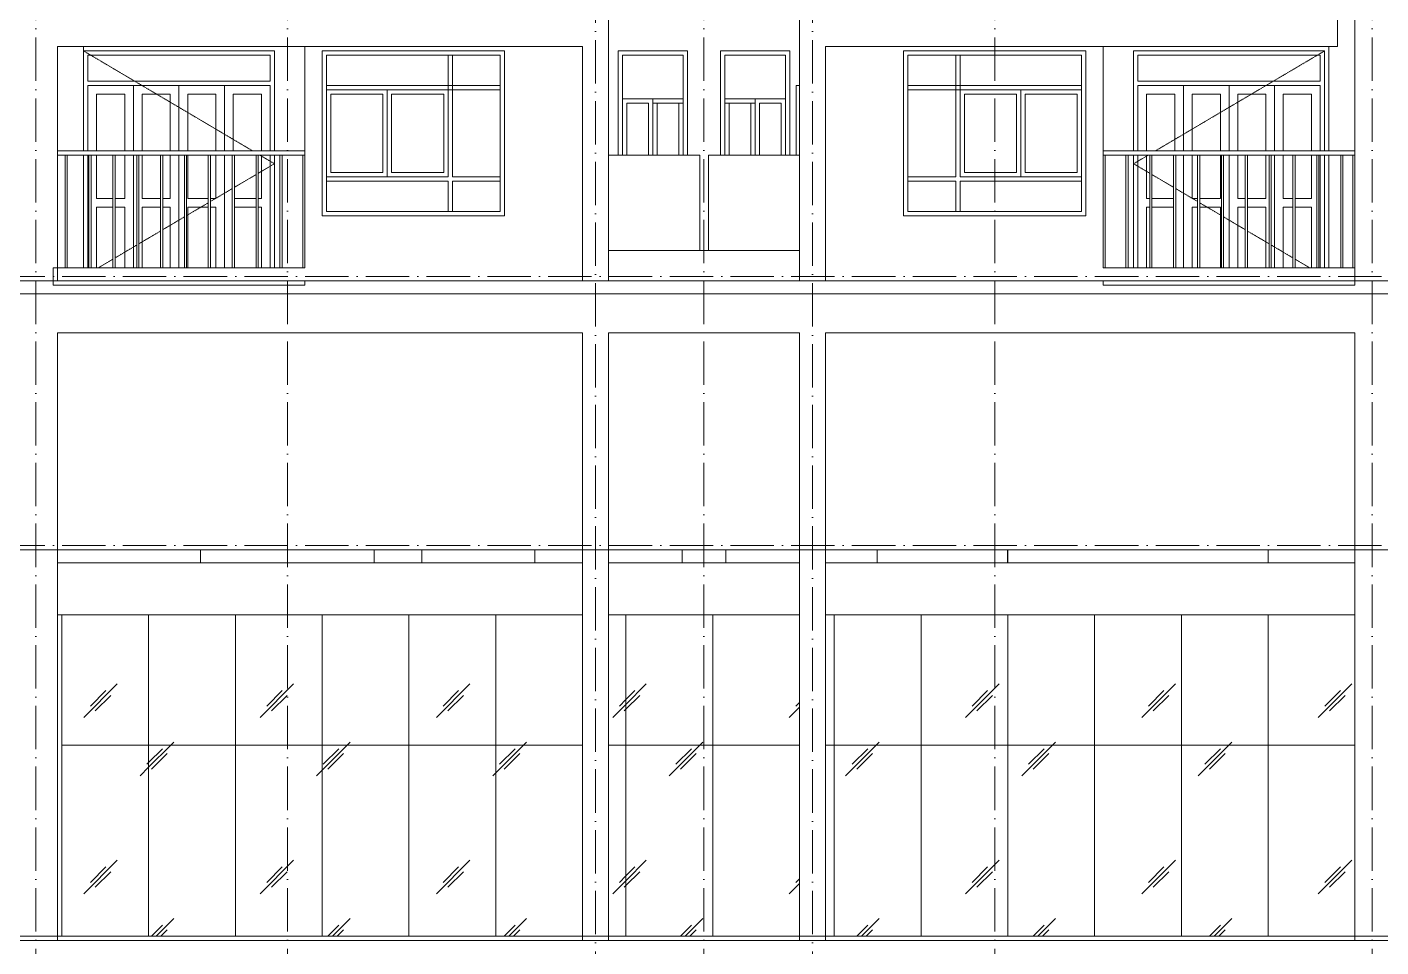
# Model space of a CAD drawing. Header units: millimetres. Extents: x -20608 to 106651, y -8981 to 93550.
# Drawn here: x 16901 to 32501, y 10875 to 21475 of the extents above; entities that cross this region are included whole.
import ezdxf

# ---------------------------------------------------------------- set-up
doc = ezdxf.new("R2010")
doc.units = ezdxf.units.MM
doc.linetypes.add('Dash 1_16_', pattern=[3.175, 1.5875, -1.5875])
doc.linetypes.add('Grid Line', pattern=[14, 10, -2, 0, -2])
for name, color, linetype, lineweight in [('CUA', 31, 'Continuous', 9), ('KINH', 152, 'Continuous', 5), ('NET CAT', 3, 'Continuous', 5), ('NET CATConcrete', 3, 'Continuous', 5), ('NET THAY 1', 41, 'Continuous', 5), ('NET THAY 2', 55, 'Continuous', 5), ('NET-THAY', 2, 'Continuous', 9), ('TRUC', 225, 'Continuous', 5)]:
    doc.layers.add(name, color=color, linetype=linetype, lineweight=lineweight)
pattern_1 = [(45, (40035.4, 1401.6), (0, 2032), [253.6, -2620.09]), (45, (39980.2, 1456.7), (0, 2032), [253.6, -2620.09]), (45, (39904.4, 1325.7), (0, 2032), [546.2, -2327.48]), (45, (38653.7, 2763), (0, 2032), [253.6, -2620.09]), (45, (38598.5, 2818.2), (0, 2032), [253.6, -2620.09]), (45, (38522.6, 2687.1), (0, 2032), [546.2, -2327.48])]

# ---------------------------------------------------------------- blocks, each defined once
blk = doc.blocks.new('System Panel - Glazed-V218-MẶT ĐỨNG 1-14')
at = {"layer": 'KINH'}
h = blk.add_hatch(dxfattribs=at)
h.set_pattern_fill('FP_3', color=256, style=0, pattern_type=2)
h.set_pattern_definition(pattern_1)
h.paths.add_polyline_path([(32201, 11000), (32201, 13200), (31201, 13200), (31201, 11000)], flags=0)
at = {"layer": 'KINH', "color": 7}
for p, q in [((32201, 13200), (31201, 13200)), ((31201, 13200), (31201, 11000))]:
    blk.add_line(p, q, dxfattribs=at)
blk = doc.blocks.new('System Panel - Glazed-V219-MẶT ĐỨNG 1-14')
at = {"layer": 'KINH'}
h = blk.add_hatch(dxfattribs=at)
h.set_pattern_fill('FP_3', color=256, style=0, pattern_type=2)
h.set_pattern_definition(pattern_1)
h.paths.add_polyline_path([(31201, 11000), (31201, 13200), (30201, 13200), (30201, 11000)], flags=0)
at = {"layer": 'KINH', "color": 7}
for p, q in [((31201, 13200), (30201, 13200)), ((30201, 13200), (30201, 11000)), ((31201, 11000), (31201, 13200))]:
    blk.add_line(p, q, dxfattribs=at)
blk = doc.blocks.new('System Panel - Glazed-V220-MẶT ĐỨNG 1-14')
at = {"layer": 'KINH'}
h = blk.add_hatch(dxfattribs=at)
h.set_pattern_fill('FP_3', color=256, style=0, pattern_type=2)
h.set_pattern_definition(pattern_1)
h.paths.add_polyline_path([(29201, 11000), (30201, 11000), (30201, 13200), (29201, 13200), (29201, 11395)], flags=0)
at = {"layer": 'KINH', "color": 7}
for p, q in [((30201, 13200), (29201, 13200)), ((29201, 13200), (29201, 11000)), ((30201, 11000), (30201, 13200))]:
    blk.add_line(p, q, dxfattribs=at)
blk = doc.blocks.new('System Panel - Glazed-V221-MẶT ĐỨNG 1-14')
at = {"layer": 'KINH'}
h = blk.add_hatch(dxfattribs=at)
h.set_pattern_fill('FP_3', color=256, style=0, pattern_type=2)
h.set_pattern_definition(pattern_1)
h.paths.add_polyline_path([(29201, 11000), (29201, 13200), (28201, 13200), (28201, 11000)], flags=0)
at = {"layer": 'KINH', "color": 7}
for p, q in [((29201, 13200), (28201, 13200)), ((28201, 13200), (28201, 11000)), ((29201, 11000), (29201, 13200))]:
    blk.add_line(p, q, dxfattribs=at)
blk = doc.blocks.new('System Panel - Glazed-V222-MẶT ĐỨNG 1-14')
at = {"layer": 'KINH'}
h = blk.add_hatch(dxfattribs=at)
h.set_pattern_fill('FP_3', color=256, style=0, pattern_type=2)
h.set_pattern_definition(pattern_1)
h.paths.add_polyline_path([(28201, 11000), (28201, 13200), (27201, 13200), (27201, 11000)], flags=0)
at = {"layer": 'KINH', "color": 7}
for p, q in [((28201, 13200), (27201, 13200)), ((27201, 13200), (27201, 11000)), ((28201, 11000), (28201, 13200))]:
    blk.add_line(p, q, dxfattribs=at)
blk = doc.blocks.new('System Panel - Glazed-V223-MẶT ĐỨNG 1-14')
at = {"layer": 'KINH'}
h = blk.add_hatch(dxfattribs=at)
h.set_pattern_fill('FP_3', color=256, style=0, pattern_type=2)
h.set_pattern_definition(pattern_1)
h.paths.add_polyline_path([(26201, 11000), (27201, 11000), (27201, 13200), (26201, 13200), (26201, 11395)], flags=0)
at = {"layer": 'KINH', "color": 7}
for p, q in [((27201, 13200), (26201, 13200)), ((26201, 13200), (26201, 11000)), ((27201, 11000), (27201, 13200))]:
    blk.add_line(p, q, dxfattribs=at)
blk = doc.blocks.new('System Panel - Glazed-V224-MẶT ĐỨNG 1-14')
at = {"layer": 'KINH', "color": 7}
for p, q in [((26201, 13200), (26101, 13200)), ((26201, 11000), (26201, 13200))]:
    blk.add_line(p, q, dxfattribs=at)
blk = doc.blocks.new('System Panel - Glazed-V225-MẶT ĐỨNG 1-14')
at = {"layer": 'KINH'}
h = blk.add_hatch(dxfattribs=at)
h.set_pattern_fill('FP_3', color=256, style=0, pattern_type=2)
h.set_pattern_definition(pattern_1)
h.paths.add_polyline_path([(25801, 11000), (25801, 13200), (24801, 13200), (24801, 11000)], flags=0)
at = {"layer": 'KINH', "color": 7}
for p, q in [((25801, 13200), (24801, 13200)), ((24801, 13200), (24801, 11000))]:
    blk.add_line(p, q, dxfattribs=at)
blk = doc.blocks.new('System Panel - Glazed-V226-MẶT ĐỨNG 1-14')
at = {"layer": 'KINH'}
h = blk.add_hatch(dxfattribs=at)
h.set_pattern_fill('FP_3', color=256, style=0, pattern_type=2)
h.set_pattern_definition(pattern_1)
h.paths.add_polyline_path([(24801, 11000), (24801, 13200), (23801, 13200), (23801, 11000)], flags=0)
at = {"layer": 'KINH', "color": 7}
for p, q in [((24801, 13200), (23801, 13200)), ((23801, 13200), (23801, 11000)), ((24801, 11000), (24801, 13200))]:
    blk.add_line(p, q, dxfattribs=at)
blk = doc.blocks.new('System Panel - Glazed-V227-MẶT ĐỨNG 1-14')
at = {"layer": 'KINH'}
h = blk.add_hatch(dxfattribs=at)
h.set_pattern_fill('FP_3', color=256, style=0, pattern_type=2)
h.set_pattern_definition(pattern_1)
h.paths.add_polyline_path([(23801, 11000), (23801, 13200), (23601, 13200), (23601, 11000)], flags=0)
at = {"layer": 'KINH', "color": 7}
for p, q in [((23801, 13200), (23601, 13200)), ((23801, 11000), (23801, 13200))]:
    blk.add_line(p, q, dxfattribs=at)
blk = doc.blocks.new('System Panel - Glazed-V228-MẶT ĐỨNG 1-14')
at = {"layer": 'KINH'}
h = blk.add_hatch(dxfattribs=at)
h.set_pattern_fill('FP_3', color=256, style=0, pattern_type=2)
h.set_pattern_definition(pattern_1)
h.paths.add_polyline_path([(23301, 11000), (23301, 13200), (22301, 13200), (22301, 11000)], flags=0)
at = {"layer": 'KINH', "color": 7}
for p, q in [((23301, 13200), (22301, 13200)), ((22301, 13200), (22301, 11000))]:
    blk.add_line(p, q, dxfattribs=at)
blk = doc.blocks.new('System Panel - Glazed-V229-MẶT ĐỨNG 1-14')
at = {"layer": 'KINH'}
h = blk.add_hatch(dxfattribs=at)
h.set_pattern_fill('FP_3', color=256, style=0, pattern_type=2)
h.set_pattern_definition(pattern_1)
h.paths.add_polyline_path([(22301, 11000), (22301, 13200), (21301, 13200), (21301, 11000)], flags=0)
at = {"layer": 'KINH', "color": 7}
for p, q in [((22301, 13200), (21301, 13200)), ((21301, 13200), (21301, 11000)), ((22301, 11000), (22301, 13200))]:
    blk.add_line(p, q, dxfattribs=at)
blk = doc.blocks.new('System Panel - Glazed-V230-MẶT ĐỨNG 1-14')
at = {"layer": 'KINH'}
h = blk.add_hatch(dxfattribs=at)
h.set_pattern_fill('FP_3', color=256, style=0, pattern_type=2)
h.set_pattern_definition(pattern_1)
h.paths.add_polyline_path([(21301, 11000), (21301, 13200), (20301, 13200), (20301, 11000)], flags=0)
at = {"layer": 'KINH', "color": 7}
for p, q in [((21301, 13200), (20301, 13200)), ((20301, 13200), (20301, 11000)), ((21301, 11000), (21301, 13200))]:
    blk.add_line(p, q, dxfattribs=at)
blk = doc.blocks.new('System Panel - Glazed-V231-MẶT ĐỨNG 1-14')
at = {"layer": 'KINH'}
h = blk.add_hatch(dxfattribs=at)
h.set_pattern_fill('FP_3', color=256, style=0, pattern_type=2)
h.set_pattern_definition(pattern_1)
h.paths.add_polyline_path([(19301, 11000), (20301, 11000), (20301, 13200), (19301, 13200), (19301, 11395)], flags=0)
at = {"layer": 'KINH', "color": 7}
for p, q in [((20301, 13200), (19301, 13200)), ((19301, 13200), (19301, 11000)), ((20301, 11000), (20301, 13200))]:
    blk.add_line(p, q, dxfattribs=at)
blk = doc.blocks.new('System Panel - Glazed-V232-MẶT ĐỨNG 1-14')
at = {"layer": 'KINH'}
h = blk.add_hatch(dxfattribs=at)
h.set_pattern_fill('FP_3', color=256, style=0, pattern_type=2)
h.set_pattern_definition(pattern_1)
h.paths.add_polyline_path([(19301, 11000), (19301, 13200), (18301, 13200), (18301, 11000)], flags=0)
at = {"layer": 'KINH', "color": 7}
for p, q in [((19301, 13200), (18301, 13200)), ((18301, 13200), (18301, 11000)), ((19301, 11000), (19301, 13200))]:
    blk.add_line(p, q, dxfattribs=at)
blk = doc.blocks.new('System Panel - Glazed-V233-MẶT ĐỨNG 1-14')
at = {"layer": 'KINH'}
h = blk.add_hatch(dxfattribs=at)
h.set_pattern_fill('FP_3', color=256, style=0, pattern_type=2)
h.set_pattern_definition(pattern_1)
h.paths.add_polyline_path([(18301, 11000), (18301, 13200), (17301, 13200), (17301, 11000)], flags=0)
at = {"layer": 'KINH', "color": 7}
for p, q in [((18301, 13200), (17301, 13200)), ((17301, 13200), (17301, 11000)), ((18301, 11000), (18301, 13200))]:
    blk.add_line(p, q, dxfattribs=at)
blk = doc.blocks.new('System Panel - Glazed-V256-MẶT ĐỨNG 1-14')
at = {"layer": 'KINH'}
h = blk.add_hatch(dxfattribs=at)
h.set_pattern_fill('FP_3', color=256, style=0, pattern_type=2)
h.set_pattern_definition(pattern_1)
h.paths.add_polyline_path([(23301, 13200), (23301, 14700), (22301, 14700), (22301, 13200)], flags=0)
at = {"layer": 'KINH', "color": 7}
for p, q in [((22301, 14700), (22301, 13200)), ((22301, 13200), (23301, 13200))]:
    blk.add_line(p, q, dxfattribs=at)
blk = doc.blocks.new('System Panel - Glazed-V257-MẶT ĐỨNG 1-14')
at = {"layer": 'KINH'}
h = blk.add_hatch(dxfattribs=at)
h.set_pattern_fill('FP_3', color=256, style=0, pattern_type=2)
h.set_pattern_definition(pattern_1)
h.paths.add_polyline_path([(22301, 13200), (22301, 14700), (21301, 14700), (21301, 13200)], flags=0)
at = {"layer": 'KINH', "color": 7}
for p, q in [((21301, 14700), (21301, 13200)), ((22301, 13200), (22301, 14700)), ((21301, 13200), (22301, 13200))]:
    blk.add_line(p, q, dxfattribs=at)
blk = doc.blocks.new('System Panel - Glazed-V258-MẶT ĐỨNG 1-14')
at = {"layer": 'KINH'}
h = blk.add_hatch(dxfattribs=at)
h.set_pattern_fill('FP_3', color=256, style=0, pattern_type=2)
h.set_pattern_definition(pattern_1)
h.paths.add_polyline_path([(21301, 13200), (21301, 14700), (20301, 14700), (20301, 13200)], flags=0)
at = {"layer": 'KINH', "color": 7}
for p, q in [((20301, 14700), (20301, 13200)), ((21301, 13200), (21301, 14700)), ((20301, 13200), (21301, 13200))]:
    blk.add_line(p, q, dxfattribs=at)
blk = doc.blocks.new('System Panel - Glazed-V259-MẶT ĐỨNG 1-14')
at = {"layer": 'KINH'}
h = blk.add_hatch(dxfattribs=at)
h.set_pattern_fill('FP_3', color=256, style=0, pattern_type=2)
h.set_pattern_definition(pattern_1)
h.paths.add_polyline_path([(20301, 13200), (20301, 14700), (19301, 14700), (19301, 13200)], flags=0)
at = {"layer": 'KINH', "color": 7}
for p, q in [((19301, 14700), (19301, 13200)), ((20301, 13200), (20301, 14700)), ((19301, 13200), (20301, 13200))]:
    blk.add_line(p, q, dxfattribs=at)
blk = doc.blocks.new('System Panel - Glazed-V260-MẶT ĐỨNG 1-14')
at = {"layer": 'KINH'}
h = blk.add_hatch(dxfattribs=at)
h.set_pattern_fill('FP_3', color=256, style=0, pattern_type=2)
h.set_pattern_definition(pattern_1)
h.paths.add_polyline_path([(19301, 13200), (19301, 14700), (18301, 14700), (18301, 13200)], flags=0)
at = {"layer": 'KINH', "color": 7}
for p, q in [((18301, 14700), (18301, 13200)), ((19301, 13200), (19301, 14700)), ((18301, 13200), (19301, 13200))]:
    blk.add_line(p, q, dxfattribs=at)
blk = doc.blocks.new('System Panel - Glazed-V261-MẶT ĐỨNG 1-14')
at = {"layer": 'KINH'}
h = blk.add_hatch(dxfattribs=at)
h.set_pattern_fill('FP_3', color=256, style=0, pattern_type=2)
h.set_pattern_definition(pattern_1)
h.paths.add_polyline_path([(18301, 13200), (18301, 14700), (17301, 14700), (17301, 13200)], flags=0)
at = {"layer": 'KINH', "color": 7}
for p, q in [((17301, 14700), (17301, 13200)), ((18301, 13200), (18301, 14700)), ((17301, 13200), (18301, 13200))]:
    blk.add_line(p, q, dxfattribs=at)
blk = doc.blocks.new('System Panel - Glazed-V262-MẶT ĐỨNG 1-14')
at = {"layer": 'KINH'}
h = blk.add_hatch(dxfattribs=at)
h.set_pattern_fill('FP_3', color=256, style=0, pattern_type=2)
h.set_pattern_definition(pattern_1)
h.paths.add_polyline_path([(25801, 13200), (25801, 14700), (24801, 14700), (24801, 13200)], flags=0)
at = {"layer": 'KINH', "color": 7}
for p, q in [((24801, 14700), (24801, 13200)), ((24801, 13200), (25801, 13200))]:
    blk.add_line(p, q, dxfattribs=at)
blk = doc.blocks.new('System Panel - Glazed-V263-MẶT ĐỨNG 1-14')
at = {"layer": 'KINH'}
h = blk.add_hatch(dxfattribs=at)
h.set_pattern_fill('FP_3', color=256, style=0, pattern_type=2)
h.set_pattern_definition(pattern_1)
h.paths.add_polyline_path([(24801, 13200), (24801, 14700), (23801, 14700), (23801, 13200)], flags=0)
at = {"layer": 'KINH', "color": 7}
for p, q in [((23801, 14700), (23801, 13200)), ((24801, 13200), (24801, 14700)), ((23801, 13200), (24801, 13200))]:
    blk.add_line(p, q, dxfattribs=at)
blk = doc.blocks.new('System Panel - Glazed-623936-MẶT ĐỨNG 1-14')
at = {"layer": 'KINH'}
h = blk.add_hatch(dxfattribs=at)
h.set_pattern_fill('FP_3', color=256, style=0, pattern_type=2)
h.set_pattern_definition(pattern_1)
h.paths.add_polyline_path([(23801, 13200), (23801, 14700), (23601, 14700), (23601, 13200)], flags=0)
at = {"layer": 'KINH', "color": 7}
for p, q in [((23801, 13200), (23801, 14700)), ((23601, 13200), (23801, 13200))]:
    blk.add_line(p, q, dxfattribs=at)
blk = doc.blocks.new('System Panel - Glazed-V264-MẶT ĐỨNG 1-14')
at = {"layer": 'KINH'}
h = blk.add_hatch(dxfattribs=at)
h.set_pattern_fill('FP_3', color=256, style=0, pattern_type=2)
h.set_pattern_definition(pattern_1)
h.paths.add_polyline_path([(32201, 13200), (32201, 14700), (31201, 14700), (31201, 13200), (32001, 13200)], flags=0)
at = {"layer": 'KINH', "color": 7}
for p, q in [((31201, 14700), (31201, 13200)), ((31201, 13200), (32201, 13200))]:
    blk.add_line(p, q, dxfattribs=at)
blk = doc.blocks.new('System Panel - Glazed-V265-MẶT ĐỨNG 1-14')
at = {"layer": 'KINH'}
h = blk.add_hatch(dxfattribs=at)
h.set_pattern_fill('FP_3', color=256, style=0, pattern_type=2)
h.set_pattern_definition(pattern_1)
h.paths.add_polyline_path([(31201, 13200), (31201, 14700), (30201, 14700), (30201, 13200)], flags=0)
at = {"layer": 'KINH', "color": 7}
for p, q in [((30201, 14700), (30201, 13200)), ((31201, 13200), (31201, 14700)), ((30201, 13200), (31201, 13200))]:
    blk.add_line(p, q, dxfattribs=at)
blk = doc.blocks.new('System Panel - Glazed-V266-MẶT ĐỨNG 1-14')
at = {"layer": 'KINH'}
h = blk.add_hatch(dxfattribs=at)
h.set_pattern_fill('FP_3', color=256, style=0, pattern_type=2)
h.set_pattern_definition(pattern_1)
h.paths.add_polyline_path([(30201, 13200), (30201, 14700), (29201, 14700), (29201, 13200)], flags=0)
at = {"layer": 'KINH', "color": 7}
for p, q in [((29201, 14700), (29201, 13200)), ((30201, 13200), (30201, 14700)), ((29201, 13200), (30201, 13200))]:
    blk.add_line(p, q, dxfattribs=at)
blk = doc.blocks.new('System Panel - Glazed-V267-MẶT ĐỨNG 1-14')
at = {"layer": 'KINH'}
h = blk.add_hatch(dxfattribs=at)
h.set_pattern_fill('FP_3', color=256, style=0, pattern_type=2)
h.set_pattern_definition(pattern_1)
h.paths.add_polyline_path([(29201, 13200), (29201, 14700), (28201, 14700), (28201, 13200)], flags=0)
at = {"layer": 'KINH', "color": 7}
for p, q in [((28201, 14700), (28201, 13200)), ((29201, 13200), (29201, 14700)), ((28201, 13200), (29201, 13200))]:
    blk.add_line(p, q, dxfattribs=at)
blk = doc.blocks.new('System Panel - Glazed-V268-MẶT ĐỨNG 1-14')
at = {"layer": 'KINH'}
h = blk.add_hatch(dxfattribs=at)
h.set_pattern_fill('FP_3', color=256, style=0, pattern_type=2)
h.set_pattern_definition(pattern_1)
h.paths.add_polyline_path([(28201, 13200), (28201, 14700), (27201, 14700), (27201, 13200)], flags=0)
at = {"layer": 'KINH', "color": 7}
for p, q in [((27201, 14700), (27201, 13200)), ((28201, 13200), (28201, 14700)), ((27201, 13200), (28201, 13200))]:
    blk.add_line(p, q, dxfattribs=at)
blk = doc.blocks.new('System Panel - Glazed-V269-MẶT ĐỨNG 1-14')
at = {"layer": 'KINH'}
h = blk.add_hatch(dxfattribs=at)
h.set_pattern_fill('FP_3', color=256, style=0, pattern_type=2)
h.set_pattern_definition(pattern_1)
h.paths.add_polyline_path([(27201, 13200), (27201, 14700), (26201, 14700), (26201, 13200)], flags=0)
at = {"layer": 'KINH', "color": 7}
for p, q in [((26201, 14700), (26201, 13200)), ((27201, 13200), (27201, 14700)), ((26201, 13200), (27201, 13200))]:
    blk.add_line(p, q, dxfattribs=at)
blk = doc.blocks.new('System Panel - Glazed-610727-MẶT ĐỨNG 1-14')
at = {"layer": 'KINH', "color": 7}
for p, q in [((26201, 13200), (26201, 14700)), ((26101, 13200), (26201, 13200))]:
    blk.add_line(p, q, dxfattribs=at)
blk = doc.blocks.new('ALC1807-ASCENT PLAZA-TANG 1_2_rvt-1-MẶT ĐỨNG 1-14')
at = {"layer": 'NET-THAY', "color": 250, "lineweight": 15}
for p, q in [((41016, 18550), (414, 18550)), ((414, 15450), (41016, 15450)), ((21451, 15300), (21451, 15450)), ((22751, 15300), (22751, 15450)), ((28201, 15300), (28201, 15450))]:
    blk.add_line(p, q, dxfattribs=at)
at = {"layer": 'NET-THAY', "color": 10}
for p, q in [((401, 11000), (41001, 11000)), ((41001, 10950), (401, 10950))]:
    blk.add_line(p, q, dxfattribs=at)
at = {"color": 10, "lineweight": 9}
for name in ['System Panel - Glazed-V261-MẶT ĐỨNG 1-14', 'System Panel - Glazed-V260-MẶT ĐỨNG 1-14', 'System Panel - Glazed-V259-MẶT ĐỨNG 1-14', 'System Panel - Glazed-V258-MẶT ĐỨNG 1-14', 'System Panel - Glazed-V257-MẶT ĐỨNG 1-14', 'System Panel - Glazed-V256-MẶT ĐỨNG 1-14', 'System Panel - Glazed-623936-MẶT ĐỨNG 1-14', 'System Panel - Glazed-V263-MẶT ĐỨNG 1-14', 'System Panel - Glazed-V262-MẶT ĐỨNG 1-14', 'System Panel - Glazed-610727-MẶT ĐỨNG 1-14', 'System Panel - Glazed-V269-MẶT ĐỨNG 1-14', 'System Panel - Glazed-V268-MẶT ĐỨNG 1-14', 'System Panel - Glazed-V267-MẶT ĐỨNG 1-14', 'System Panel - Glazed-V266-MẶT ĐỨNG 1-14', 'System Panel - Glazed-V265-MẶT ĐỨNG 1-14', 'System Panel - Glazed-V264-MẶT ĐỨNG 1-14', 'System Panel - Glazed-V233-MẶT ĐỨNG 1-14', 'System Panel - Glazed-V232-MẶT ĐỨNG 1-14', 'System Panel - Glazed-V231-MẶT ĐỨNG 1-14', 'System Panel - Glazed-V230-MẶT ĐỨNG 1-14', 'System Panel - Glazed-V229-MẶT ĐỨNG 1-14', 'System Panel - Glazed-V228-MẶT ĐỨNG 1-14', 'System Panel - Glazed-V227-MẶT ĐỨNG 1-14', 'System Panel - Glazed-V226-MẶT ĐỨNG 1-14', 'System Panel - Glazed-V225-MẶT ĐỨNG 1-14', 'System Panel - Glazed-V224-MẶT ĐỨNG 1-14', 'System Panel - Glazed-V223-MẶT ĐỨNG 1-14', 'System Panel - Glazed-V222-MẶT ĐỨNG 1-14', 'System Panel - Glazed-V221-MẶT ĐỨNG 1-14', 'System Panel - Glazed-V220-MẶT ĐỨNG 1-14', 'System Panel - Glazed-V219-MẶT ĐỨNG 1-14', 'System Panel - Glazed-V218-MẶT ĐỨNG 1-14']:
    blk.add_blockref(name, (0, 0), dxfattribs=at)
blk = doc.blocks.new('CUA LO GIA - DB6-939456-MẶT ĐỨNG 1-14')
at = {"layer": 'CUA', "color": 7, "linetype": 'Dash 1_16_', "lineweight": 5}
for p, q in [((19497, 20050), (17551, 21200)), ((19751, 19900), (19581, 20000)), ((19751, 19900), (19564, 19790)), ((19539, 19775), (19289, 19628)), ((19264, 19613), (19014, 19465)), ((18989, 19450), (18739, 19303)), ((18714, 19288), (18464, 19140)), ((18439, 19125), (18189, 18978)), ((18164, 18963), (17914, 18815)), ((17889, 18800), (17720, 18700))]:
    blk.add_line(p, q, dxfattribs=at)
at = {"layer": 'CUA', "color": 10}
for p, q in [((19751, 21200), (17551, 21200)), ((17601, 20850), (17601, 21150)), ((17601, 21150), (19701, 21150)), ((19701, 21150), (19701, 20850)), ((19751, 20050), (19751, 21200)), ((19701, 20850), (17601, 20850)), ((17601, 20050), (17601, 20800)), ((17601, 20800), (19701, 20800)), ((18126, 20050), (18126, 20800)), ((18651, 20800), (18126, 20800)), ((19176, 20800), (18651, 20800)), ((18651, 20050), (18651, 20800)), ((18651, 20800), (18651, 20050)), ((19176, 20800), (19176, 20050)), ((19701, 20800), (19701, 20050)), ((17701, 20700), (17701, 20050)), ((17701, 20700), (18026, 20700)), ((18026, 20050), (18026, 20700)), ((18226, 20700), (18551, 20700)), ((18226, 20700), (18226, 20050)), ((18551, 20050), (18551, 20700)), ((18751, 20700), (18751, 20050)), ((18751, 20700), (19076, 20700)), ((19076, 20050), (19076, 20700)), ((19276, 20700), (19601, 20700)), ((19276, 20700), (19276, 20050)), ((19601, 20050), (19601, 20700)), ((17601, 18700), (17601, 20000)), ((17701, 20000), (17701, 19500)), ((18026, 19500), (18026, 20000)), ((18126, 18700), (18126, 20000)), ((18226, 20000), (18226, 19500)), ((18551, 19500), (18551, 20000)), ((18651, 18700), (18651, 20000)), ((18651, 20000), (18651, 18700)), ((18751, 20000), (18751, 19500)), ((19076, 19500), (19076, 20000)), ((19176, 20000), (19176, 18700)), ((19601, 19500), (19601, 20000)), ((19701, 20000), (19701, 18700)), ((19751, 18700), (19751, 20000)), ((17701, 19500), (17889, 19500)), ((17914, 19500), (18026, 19500)), ((18226, 19500), (18439, 19500)), ((18464, 19500), (18551, 19500)), ((18751, 19500), (18989, 19500)), ((19014, 19500), (19076, 19500)), ((19289, 19500), (19539, 19500)), ((19564, 19500), (19601, 19500)), ((17889, 19400), (17701, 19400)), ((17701, 19400), (17701, 18700)), ((18026, 19400), (17914, 19400)), ((18026, 18700), (18026, 19400)), ((18226, 19400), (18226, 18700)), ((18439, 19400), (18226, 19400)), ((18551, 19400), (18464, 19400)), ((18551, 18700), (18551, 19400)), ((18989, 19400), (18751, 19400)), ((18751, 19400), (18751, 18700)), ((19076, 19400), (19014, 19400)), ((19076, 18700), (19076, 19400)), ((19539, 19400), (19289, 19400)), ((19601, 19400), (19564, 19400)), ((19601, 18700), (19601, 19400))]:
    blk.add_line(p, q, dxfattribs=at)
blk = doc.blocks.new('X-PHONG NGU 2 - X-PHONG NGU 2_Recovery_-V407-MẶT ĐỨNG 1-14')
at = {"layer": 'CUA', "color": 10}
for p, q in [((20351, 21150), (20351, 19350)), ((20351, 21150), (22351, 21150)), ((21801, 21150), (21751, 21150)), ((21751, 19750), (21751, 21150)), ((21801, 21150), (21801, 19750)), ((22351, 19350), (22351, 21150)), ((20351, 20800), (20351, 20750)), ((22351, 20800), (20351, 20800)), ((21051, 20750), (20351, 20750)), ((20351, 19750), (20351, 20750)), ((20351, 20750), (22351, 20750)), ((21051, 20750), (21051, 19750)), ((22351, 20750), (22351, 20800)), ((20401, 20700), (20401, 19800)), ((20401, 20700), (21001, 20700)), ((21001, 19800), (21001, 20700)), ((21101, 20700), (21701, 20700)), ((21101, 20700), (21101, 19800)), ((21701, 19800), (21701, 20700)), ((21051, 19750), (20351, 19750)), ((20351, 19750), (21751, 19750)), ((20351, 19700), (20351, 19750)), ((21751, 19700), (20351, 19700)), ((20401, 19800), (21001, 19800)), ((21101, 19800), (21701, 19800)), ((21751, 19350), (21751, 19700)), ((21801, 19750), (22351, 19750)), ((21801, 19700), (21801, 19350)), ((22351, 19700), (21801, 19700)), ((22351, 19750), (22351, 19700)), ((20351, 19350), (22351, 19350)), ((21801, 19350), (21751, 19350))]:
    blk.add_line(p, q, dxfattribs=at)
blk = doc.blocks.new('X-PHONG NGU 1 - X-PHONG NGU 850-939459-MẶT ĐỨNG 1-14')
at = {"layer": 'CUA', "color": 10}
for p, q in [((23711, 20000), (23711, 21200)), ((24511, 21200), (23711, 21200)), ((23761, 21150), (23761, 20000)), ((23761, 21150), (24461, 21150)), ((24461, 20000), (24461, 21150)), ((24511, 21200), (24511, 20000)), ((24111, 20650), (23761, 20650)), ((23761, 20000), (23761, 20650)), ((23811, 20600), (23811, 20000)), ((23811, 20600), (24061, 20600)), ((24061, 20000), (24061, 20600)), ((24111, 20650), (24111, 20000)), ((24111, 20650), (24461, 20650)), ((24111, 20600), (24461, 20600)), ((24161, 20600), (24411, 20600)), ((24161, 20600), (24161, 20000)), ((24411, 20000), (24411, 20600))]:
    blk.add_line(p, q, dxfattribs=at)
blk = doc.blocks.new('Railing - 25mm-V405-MẶT ĐỨNG 1-14')
at = {"layer": 'NET THAY 2', "color": 7}
for p, q in [((16637, 18700), (16637, 20000)), ((16662, 18700), (16662, 20000))]:
    blk.add_line(p, q, dxfattribs=at)
blk = doc.blocks.new('Railing - 25mm-V406-MẶT ĐỨNG 1-14')
at = {"layer": 'NET THAY 2', "color": 7}
blk.add_line((13924, 18700), (13924, 20000), dxfattribs=at)
blk = doc.blocks.new('Railing - Railing-996825-MẶT ĐỨNG 1-14')
at = {"extrusion": (0, 0, -1), "zscale": -1}
for name, p in [('Railing - 25mm-V405-MẶT ĐỨNG 1-14', (-34001, 0)), ('Railing - 25mm-V405-MẶT ĐỨNG 1-14', (-34276, 0)), ('Railing - 25mm-V405-MẶT ĐỨNG 1-14', (-34551, 0)), ('Railing - 25mm-V405-MẶT ĐỨNG 1-14', (-34826, 0)), ('Railing - 25mm-V405-MẶT ĐỨNG 1-14', (-35101, 0)), ('Railing - 25mm-V405-MẶT ĐỨNG 1-14', (-35376, 0)), ('Railing - 25mm-V405-MẶT ĐỨNG 1-14', (-35651, 0)), ('Railing - 25mm-V405-MẶT ĐỨNG 1-14', (-35926, 0)), ('Railing - 25mm-V405-MẶT ĐỨNG 1-14', (-36201, 0)), ('Railing - 25mm-V405-MẶT ĐỨNG 1-14', (-36476, 0)), ('Railing - 25mm-V406-MẶT ĐỨNG 1-14', (-34001, 0))]:
    blk.add_blockref(name, p, dxfattribs=at)
blk = doc.blocks.new('Top Rail Type - Top Rail_Internal_-996826-MẶT ĐỨNG 1-14')
at = {"layer": 'NET THAY 1', "color": 7}
for p, q in [((20101, 20050), (17251, 20050)), ((17251, 20000), (20101, 20000))]:
    blk.add_line(p, q, dxfattribs=at)
blk = doc.blocks.new('CUA LO GIA - DB6-V408-MẶT ĐỨNG 1-14')
at = {"layer": 'CUA', "color": 10}
for p, q in [((31851, 21200), (29651, 21200)), ((29651, 21200), (29651, 20050)), ((29701, 20850), (29701, 21150)), ((29701, 21150), (31801, 21150)), ((31801, 21150), (31801, 20850)), ((31851, 20050), (31851, 21200)), ((31801, 20850), (29701, 20850)), ((29701, 20800), (31801, 20800)), ((29701, 20050), (29701, 20800)), ((30226, 20050), (30226, 20800)), ((30751, 20800), (30226, 20800)), ((30751, 20800), (30751, 20050)), ((31276, 20800), (30751, 20800)), ((30751, 20050), (30751, 20800)), ((31276, 20800), (31276, 20050)), ((31801, 20800), (31801, 20050)), ((29801, 20700), (29801, 20050)), ((29801, 20700), (30126, 20700)), ((30126, 20050), (30126, 20700)), ((30326, 20700), (30651, 20700)), ((30326, 20700), (30326, 20050)), ((30651, 20050), (30651, 20700)), ((30851, 20700), (30851, 20050)), ((30851, 20700), (31176, 20700)), ((31176, 20050), (31176, 20700)), ((31376, 20700), (31701, 20700)), ((31376, 20700), (31376, 20050)), ((31701, 20050), (31701, 20700)), ((29651, 20000), (29651, 18700)), ((29701, 18700), (29701, 20000)), ((29801, 20000), (29801, 19500)), ((30226, 18700), (30226, 20000)), ((30326, 20000), (30326, 19500)), ((30651, 19500), (30651, 20000)), ((30751, 20000), (30751, 18700)), ((30751, 18700), (30751, 20000)), ((30851, 20000), (30851, 19500)), ((31176, 19500), (31176, 20000)), ((31276, 20000), (31276, 18700)), ((31376, 20000), (31376, 19500)), ((31701, 19500), (31701, 20000)), ((31801, 20000), (31801, 18700)), ((31851, 18700), (31851, 20000)), ((29801, 19500), (29837, 19500)), ((29862, 19500), (30112, 19500)), ((30326, 19500), (30387, 19500)), ((30412, 19500), (30651, 19500)), ((30851, 19500), (30937, 19500)), ((30962, 19500), (31176, 19500)), ((31376, 19500), (31487, 19500)), ((31512, 19500), (31701, 19500)), ((29837, 19400), (29801, 19400)), ((29801, 19400), (29801, 18700)), ((30112, 19400), (29862, 19400)), ((30326, 19400), (30326, 18700)), ((30387, 19400), (30326, 19400)), ((30651, 19400), (30412, 19400)), ((30651, 18700), (30651, 19400)), ((30937, 19400), (30851, 19400)), ((30851, 19400), (30851, 18700)), ((31176, 19400), (30962, 19400)), ((31176, 18700), (31176, 19400)), ((31376, 19400), (31376, 18700)), ((31487, 19400), (31376, 19400)), ((31701, 19400), (31512, 19400)), ((31701, 18700), (31701, 19400))]:
    blk.add_line(p, q, dxfattribs=at)
at = {"layer": 'CUA', "color": 7, "linetype": 'Dash 1_16_', "lineweight": 5}
for p, q in [((29904, 20050), (31851, 21200)), ((29651, 19900), (29820, 20000)), ((29651, 19900), (29837, 19790)), ((29862, 19775), (30112, 19628)), ((30137, 19613), (30387, 19465)), ((30412, 19450), (30662, 19303)), ((30687, 19288), (30937, 19140)), ((30962, 19125), (31212, 18978)), ((31237, 18963), (31487, 18815)), ((31512, 18800), (31681, 18700))]:
    blk.add_line(p, q, dxfattribs=at)
blk = doc.blocks.new('X-PHONG NGU 2 - X-PHONG NGU 2_Recovery_-933566-MẶT ĐỨNG 1-14')
at = {"layer": 'CUA', "color": 10}
for p, q in [((11651, 21150), (13651, 21150)), ((11651, 21150), (11651, 19350)), ((12251, 21150), (12201, 21150)), ((12201, 19750), (12201, 21150)), ((12251, 21150), (12251, 19750)), ((13651, 19350), (13651, 21150)), ((13651, 20800), (11651, 20800)), ((11651, 20800), (11651, 20750)), ((11651, 20750), (13651, 20750)), ((12951, 19750), (12951, 20750)), ((13651, 20750), (12951, 20750)), ((13651, 20750), (13651, 20800)), ((13651, 20750), (13651, 19750)), ((12301, 20700), (12301, 19800)), ((12301, 20700), (12901, 20700)), ((12901, 19800), (12901, 20700)), ((13001, 20700), (13601, 20700)), ((13001, 20700), (13001, 19800)), ((13601, 19800), (13601, 20700)), ((11651, 19750), (12201, 19750)), ((11651, 19700), (11651, 19750)), ((12201, 19700), (11651, 19700)), ((12201, 19350), (12201, 19700)), ((12251, 19750), (13651, 19750)), ((12251, 19700), (12251, 19350)), ((13651, 19700), (12251, 19700)), ((12301, 19800), (12901, 19800)), ((13651, 19750), (12951, 19750)), ((13001, 19800), (13601, 19800)), ((13651, 19750), (13651, 19700)), ((11651, 19350), (13651, 19350)), ((12251, 19350), (12201, 19350))]:
    blk.add_line(p, q, dxfattribs=at)
blk = doc.blocks.new('X-PHONG NGU 1 - X-PHONG NGU 850-937383-MẶT ĐỨNG 1-14')
at = {"layer": 'CUA', "color": 10}
for p, q in [((10291, 21200), (9491, 21200)), ((9491, 20000), (9491, 21200)), ((9541, 21150), (9541, 20000)), ((9541, 21150), (10241, 21150)), ((10241, 20000), (10241, 21150)), ((10291, 21200), (10291, 20000)), ((9541, 20650), (9891, 20650)), ((9541, 20600), (9891, 20600)), ((9591, 20600), (9591, 20000)), ((9591, 20600), (9841, 20600)), ((9841, 20000), (9841, 20600)), ((9891, 20000), (9891, 20650)), ((10241, 20650), (9891, 20650)), ((9941, 20600), (10191, 20600)), ((9941, 20600), (9941, 20000)), ((10191, 20000), (10191, 20600)), ((10241, 20650), (10241, 20000))]:
    blk.add_line(p, q, dxfattribs=at)
blk = doc.blocks.new('Railing - 25mm-V409-MẶT ĐỨNG 1-14')
at = {"layer": 'NET THAY 2', "color": 7}
blk.add_line((32176, 18700), (32176, 20000), dxfattribs=at)
blk = doc.blocks.new('Railing - Railing-996834-MẶT ĐỨNG 1-14')
for name, p in [('Railing - 25mm-V406-MẶT ĐỨNG 1-14', (15400, 0)), ('Railing - 25mm-V405-MẶT ĐỨNG 1-14', (12925, 0)), ('Railing - 25mm-V405-MẶT ĐỨNG 1-14', (13200, 0)), ('Railing - 25mm-V405-MẶT ĐỨNG 1-14', (13475, 0)), ('Railing - 25mm-V405-MẶT ĐỨNG 1-14', (13750, 0)), ('Railing - 25mm-V405-MẶT ĐỨNG 1-14', (14025, 0)), ('Railing - 25mm-V405-MẶT ĐỨNG 1-14', (14300, 0)), ('Railing - 25mm-V405-MẶT ĐỨNG 1-14', (14575, 0)), ('Railing - 25mm-V405-MẶT ĐỨNG 1-14', (14850, 0)), ('Railing - 25mm-V405-MẶT ĐỨNG 1-14', (15125, 0)), ('Railing - 25mm-V405-MẶT ĐỨNG 1-14', (15400, 0)), ('Railing - 25mm-V409-MẶT ĐỨNG 1-14', (0, 0))]:
    blk.add_blockref(name, p)
blk = doc.blocks.new('Top Rail Type - Top Rail_Internal_-996835-MẶT ĐỨNG 1-14')
at = {"layer": 'NET THAY 1', "color": 7}
for p, q in [((32201, 20050), (29301, 20050)), ((32201, 20000), (29301, 20000))]:
    blk.add_line(p, q, dxfattribs=at)
blk = doc.blocks.new('CUA SAN PHOI LUA - CUA SAN PHOI LUA-937382-MẶT ĐỨNG 1-14')
at = {"layer": 'CUA', "color": 10}
for p in [(25761, 20000), (25801, 20800)]:
    blk.add_line(p, (25761, 20800), dxfattribs=at)
blk = doc.blocks.new('ALC1807-ASCENT PLAZA-TANG DIEN HINH_rvt-1-MẶT ĐỨNG 1-14')
at = {"layer": 'NET-THAY', "color": 250, "lineweight": 15}
for p, q in [((17551, 20050), (17551, 21250)), ((23301, 21250), (20101, 21250)), ((20101, 21250), (20101, 18700)), ((23301, 18550), (23301, 21250)), ((29301, 21250), (26101, 21250)), ((26101, 21250), (26101, 18550)), ((29301, 18700), (29301, 21250)), ((31901, 21250), (31901, 20050)), ((17551, 21200), (19751, 21200)), ((19751, 21200), (19751, 20050)), ((20301, 19300), (20301, 21200)), ((20301, 21200), (22401, 21200)), ((22401, 21200), (22401, 19300)), ((23711, 21200), (24511, 21200)), ((23711, 20000), (23711, 21200)), ((24511, 21200), (24511, 20000)), ((24891, 21200), (25691, 21200)), ((24891, 20000), (24891, 21200)), ((25691, 21200), (25691, 20000)), ((27001, 19300), (27001, 21200)), ((27001, 21200), (29101, 21200)), ((29101, 21200), (29101, 19300)), ((29651, 20050), (29651, 21200)), ((29651, 21200), (31851, 21200)), ((31851, 21200), (31851, 20050)), ((17551, 18700), (17551, 20000)), ((19751, 20000), (19751, 18700)), ((24651, 20000), (23601, 20000)), ((24651, 18900), (24651, 20000)), ((25801, 20000), (24751, 20000)), ((24751, 20000), (24751, 18900)), ((29651, 18700), (29651, 20000)), ((31851, 20000), (31851, 18700)), ((31901, 20000), (31901, 18700)), ((22401, 19300), (20301, 19300)), ((29101, 19300), (27001, 19300)), ((24761, 18900), (23601, 18900)), ((25801, 18900), (24761, 18900)), ((20101, 18700), (17201, 18700)), ((17201, 18700), (17201, 18500)), ((32201, 18700), (29301, 18700)), ((32201, 18500), (32201, 18700)), ((17201, 18500), (20101, 18500)), ((20101, 18550), (23301, 18550)), ((20101, 18500), (20101, 18550)), ((26101, 18550), (29301, 18550)), ((29301, 18550), (29301, 18500)), ((29301, 18500), (32201, 18500))]:
    blk.add_line(p, q, dxfattribs=at)
at = {"color": 250, "lineweight": 15}
for name, p in [('CUA LO GIA - DB6-939456-MẶT ĐỨNG 1-14', (0, 0)), ('X-PHONG NGU 2 - X-PHONG NGU 2_Recovery_-V407-MẶT ĐỨNG 1-14', (0, 0)), ('X-PHONG NGU 1 - X-PHONG NGU 850-939459-MẶT ĐỨNG 1-14', (0, 0)), ('X-PHONG NGU 1 - X-PHONG NGU 850-937383-MẶT ĐỨNG 1-14', (15400, 0)), ('X-PHONG NGU 2 - X-PHONG NGU 2_Recovery_-933566-MẶT ĐỨNG 1-14', (15400, 0)), ('CUA LO GIA - DB6-V408-MẶT ĐỨNG 1-14', (0, 0)), ('CUA SAN PHOI LUA - CUA SAN PHOI LUA-937382-MẶT ĐỨNG 1-14', (0, 0)), ('Top Rail Type - Top Rail_Internal_-996826-MẶT ĐỨNG 1-14', (0, 0)), ('Railing - Railing-996825-MẶT ĐỨNG 1-14', (0, 0)), ('Top Rail Type - Top Rail_Internal_-996835-MẶT ĐỨNG 1-14', (0, 0)), ('Railing - Railing-996834-MẶT ĐỨNG 1-14', (0, 0))]:
    blk.add_blockref(name, p, dxfattribs=at)

msp = doc.modelspace()

# ---------------------------------------------------------------- linework, layer by layer
at = {"layer": 'NET CAT'}
for p, q in [((23600.5, 21700), (23600.5, 18550)), ((25800.5, 21700), (25800.5, 18550)), ((32200.5, 18550), (32200.5, 21700)), ((17250.5, 21250), (17250.5, 18550)), ((23300.5, 21250), (23300.5, 18550)), ((26100.5, 21250), (26100.5, 18550)), ((16750.5, 18550), (17250.5, 18550)), ((23600.5, 18550), (23300.5, 18550)), ((26100.5, 18550), (25800.5, 18550)), ((32600.5, 18550), (32200.5, 18550)), ((16750.5, 18400), (17250.5, 18400)), ((23300.5, 18400), (23600.5, 18400)), ((25800.5, 18400), (26100.5, 18400)), ((32200.5, 18400), (32600.5, 18400)), ((17250.5, 17950), (17250.5, 10950)), ((23300.5, 17950), (23300.5, 10950)), ((23600.5, 17950), (23600.5, 10950)), ((25800.5, 17950), (25800.5, 10950)), ((26100.5, 17950), (26100.5, 10950)), ((32200.5, 10950), (32200.5, 17950)), ((18900.5, 15450), (18900.5, 15300)), ((20900.5, 15300), (20900.5, 15450)), ((24450.5, 15450), (24450.5, 15300)), ((24950.5, 15450), (24950.5, 15300)), ((26697.1, 15450), (26697.1, 15300)), ((28197.1, 15300), (28197.1, 15450)), ((31200.5, 15450), (31200.5, 15300)), ((16750.5, 10950), (17250.5, 10950)), ((23300.5, 10950), (23600.5, 10950)), ((25800.5, 10950), (26100.5, 10950)), ((32200.5, 10950), (32600.5, 10950))]:
    msp.add_line(p, q, dxfattribs=at)
at = {"layer": 'NET CATConcrete'}
for p, q in [((32000.5, 21700), (32000.5, 21250)), ((20100.5, 21250), (17250.5, 21250)), ((23300.5, 21250), (20100.5, 21250)), ((29300.5, 21250), (26100.5, 21250)), ((32000.5, 21250), (29300.5, 21250)), ((23300.5, 18400), (17250.5, 18400)), ((25800.5, 18400), (23600.5, 18400)), ((32000.5, 18400), (26100.5, 18400)), ((32200.5, 18400), (32000.5, 18400)), ((17250.5, 17950), (23300.5, 17950)), ((23600.5, 17950), (25800.5, 17950)), ((26100.5, 17950), (32000.5, 17950)), ((32000.5, 17950), (32200.5, 17950)), ((17250.5, 15300), (23300.5, 15300)), ((17250.5, 15300), (17250.5, 14700)), ((23300.5, 14700), (23300.5, 15300)), ((23600.5, 15300), (25800.5, 15300)), ((23600.5, 15300), (23600.5, 14700)), ((25800.5, 14700), (25800.5, 15300)), ((26100.5, 15300), (32000.5, 15300)), ((26100.5, 15300), (26100.5, 14700)), ((32000.5, 15300), (32200.5, 15300)), ((32200.5, 14700), (32200.5, 15300)), ((17250.5, 14700), (23300.5, 14700)), ((23600.5, 14700), (25800.5, 14700)), ((26100.5, 14700), (32000.5, 14700)), ((32000.5, 14700), (32200.5, 14700))]:
    msp.add_line(p, q, dxfattribs=at)
at = {"layer": 'NET-THAY'}
for p, q in [((400.5, 18550), (25800.5, 18550)), ((25800.5, 18550), (39700.5, 18550)), ((39700.5, 18400), (10700.5, 18400)), ((400.5, 10950), (25800.5, 10950)), ((25800.5, 10950), (78097.4, 10950))]:
    msp.add_line(p, q, dxfattribs=at)
at = {"layer": 'TRUC', "linetype": 'Grid Line', "ltscale": 50}
for p, q in [((17000.5, -4350), (17000.5, 91838.4)), ((19900.5, -4350), (19900.5, 91838.4)), ((23450.5, -5780.6), (23450.5, 91838.4)), ((24700.5, -4350), (24700.5, 91838.4)), ((25950.5, -5780.6), (25950.5, 91838.4)), ((28050.5, -4350), (28050.5, 91838.4)), ((32400.5, -4350), (32400.5, 91838.4)), ((-15600.6, 18600), (103813.4, 18600)), ((-15600.6, 15500), (103813.4, 15500)), ((-15600.6, 11000), (103813.4, 11000))]:
    msp.add_line(p, q, dxfattribs=at)

# ---------------------------------------------------------------- block references
at = {"lineweight": 5}
for name in ['ALC1807-ASCENT PLAZA-TANG DIEN HINH_rvt-1-MẶT ĐỨNG 1-14', 'ALC1807-ASCENT PLAZA-TANG 1_2_rvt-1-MẶT ĐỨNG 1-14']:
    msp.add_blockref(name, (0, 0), dxfattribs=at)

doc.saveas('drawing.dxf')
